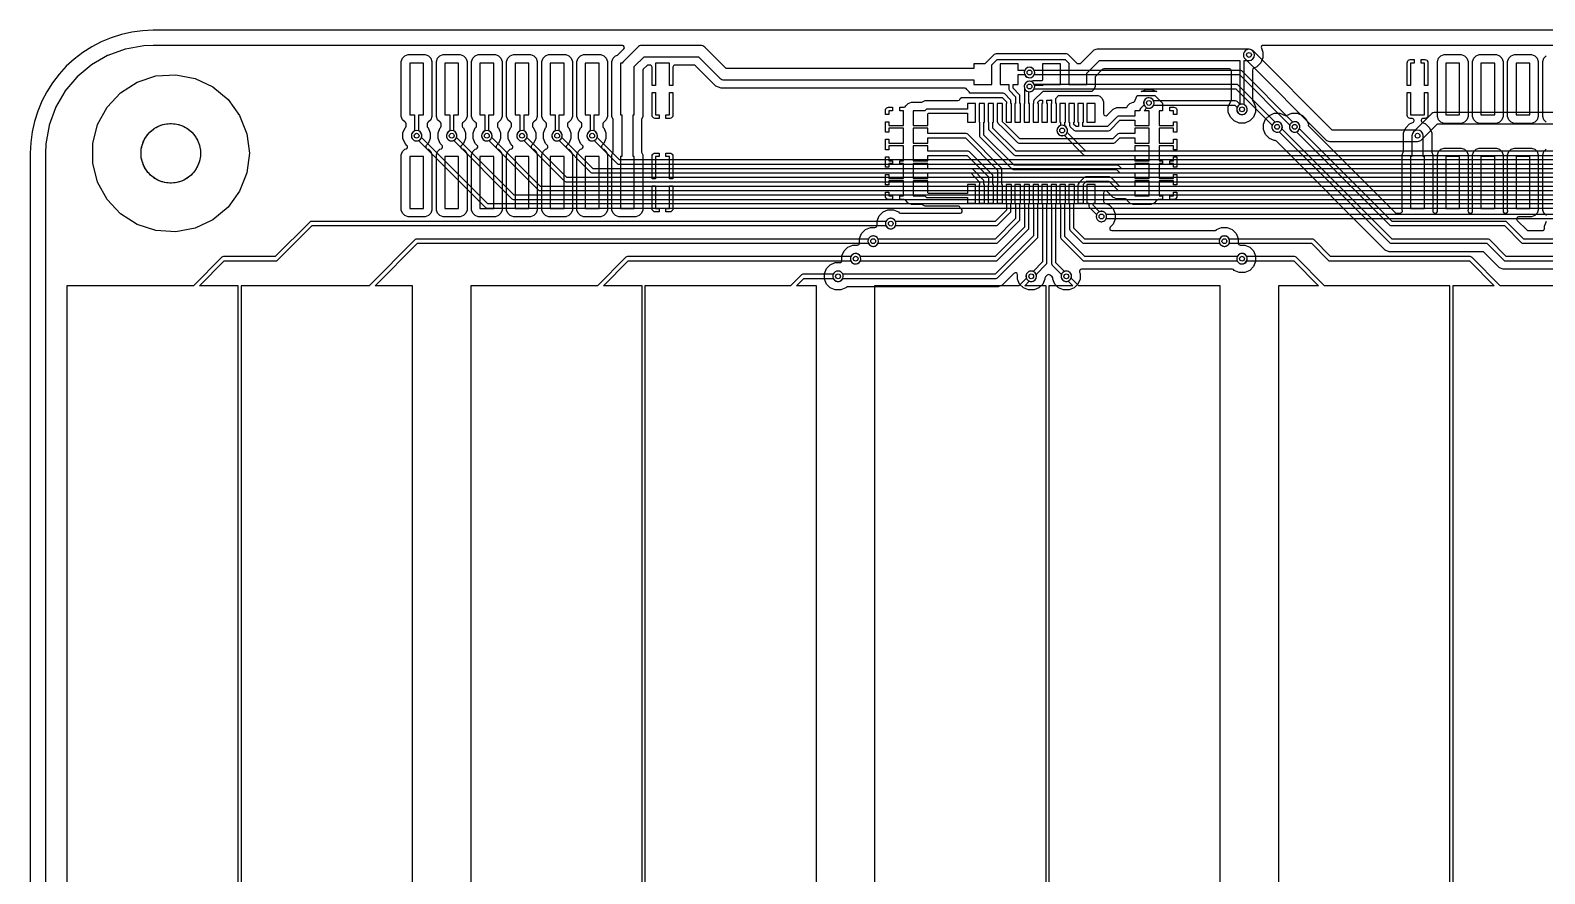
# Model space of a CAD drawing. Header units: millimetres. Extents: x -3 to 466, y -18 to 104.
# Drawn here: x -2.5 to 107, y 43.2 to 104.1 of the extents above; entities that cross this region are included whole.
import ezdxf

# ---------------------------------------------------------------- set-up
doc = ezdxf.new("R2010")
doc.units = ezdxf.units.MM

msp = doc.modelspace()

# ---------------------------------------------------------------- linework, layer by layer
at = {"layer": '16_copper'}
for points in [[(114.53, 103.05), (86.64, 103.05, 0.534512), (86.5, 102.84), (86.61, 102.56), (86.61, 102.16), (86.46, 101.79), (86.17, 101.5), (85.95, 101.41, 0.303346), (85.85, 101.27), (85.85, 99.12, 0.162713), (85.88, 99.03), (85.89, 99.03, 0.084383), (85.93, 98.98), (86.08, 98.62), (86.08, 98.23), (85.93, 97.87), (85.65, 97.59), (85.29, 97.44), (84.89, 97.44), (84.53, 97.59), (84.25, 97.87), (84.1, 98.23), (84.1, 98.62), (84.25, 98.98, 0.27235), (84.33, 99.12), (84.33, 101.19, 0.414214), (84.18, 101.35), (75.09, 101.35, 0.198912), (74.99, 101.3), (74.52, 100.83, 0.198912), (74.47, 100.72), (74.47, 100.09), (74.38, 99.87), (74.23, 99.72), (70.74, 99.72, 0.198912), (70.63, 99.68), (70.07, 99.11, 0.198912), (70.02, 99), (70.02, 98.85), (69.98, 98.85), (69.98, 97.5), (70.38, 97.5), (70.38, 98.85), (70.33, 98.85), (70.33, 98.94), (70.47, 99.09, 0.055444), (70.51, 99.09), (70.52, 99.09, 0.104091), (70.59, 99.1), (70.67, 99.1), (70.67, 98.85), (70.62, 98.85), (70.62, 97.5), (71.03, 97.5), (71.03, 98.85), (70.98, 98.85), (70.98, 99.1), (71.06, 99.1, 0.164529), (71.16, 99.09), (71.17, 99.09, 0.023551), (71.19, 99.09), (71.24, 99.1), (71.27, 99.1), (71.27, 99.1, 0.071935), (71.32, 99.11), (71.32, 98.85), (71.28, 98.85), (71.28, 97.5), (71.67, 97.5), (71.67, 98.85), (71.63, 98.85), (71.63, 99.22), (71.82, 99.42), (74.7, 99.42), (74.82, 99.37), (74.99, 99.2), (75.08, 98.97), (75.08, 98.12, 0.668179), (75.34, 98.01), (75.53, 98.2), (75.77, 98.44), (76.05, 98.55), (76.67, 98.55, 0.221748), (76.79, 98.61), (76.79, 98.62, 0.096991), (76.82, 98.68), (76.99, 98.85), (77.22, 98.94, 0.355025), (77.37, 99.08), (77.51, 99.42), (78.8, 99.42), (79.35, 98.87), (79.35, 98.74, 0.064903), (79.35, 98.7), (79.35, 98.33), (79.09, 98.33), (79.09, 97.25), (80.14, 97.25), (80.14, 97.53), (80.39, 97.53), (80.39, 97.22, 0.039249), (80.39, 97.19), (80.39, 97.19, 0.14864), (80.39, 97.09), (80.39, 96.78), (80.14, 96.78), (80.14, 97.06), (79.09, 97.06), (79.09, 95.98), (80.14, 95.98), (80.14, 96.26), (80.39, 96.26), (80.39, 95.95, 0.039249), (80.39, 95.92), (80.39, 95.92, 0.14864), (80.39, 95.82), (80.39, 95.51), (80.14, 95.51), (80.14, 95.79), (79.09, 95.79), (79.09, 94.71), (79.35, 94.71), (79.35, 94.52), (79.09, 94.52), (79.09, 93.44), (80.14, 93.44), (80.14, 93.72), (80.39, 93.72), (80.39, 93.41, 0.039249), (80.39, 93.38), (80.39, 93.38, 0.14864), (80.39, 93.28), (80.39, 92.97), (80.14, 92.97), (80.14, 93.25), (79.09, 93.25), (79.09, 92.17), (79.35, 92.17), (79.35, 91.92), (79.05, 91.92), (79.04, 91.92, 0.258293), (78.91, 91.83), (78.74, 91.65), (78.51, 91.56), (77.22, 91.56), (76.99, 91.65), (76.82, 91.82, 0.360173), (76.67, 91.95), (76.05, 91.95), (75.77, 92.06), (75.53, 92.3), (75.53, 92.3), (75.34, 92.49, 0.668179), (75.08, 92.38), (75.08, 91.78, 0.303346), (75.18, 91.64), (75.49, 91.52), (75.77, 91.24), (75.92, 90.87), (75.92, 90.48), (75.77, 90.12), (75.57, 89.92, 0.668179), (75.68, 89.66), (83.12, 89.66, 0.162713), (83.21, 89.69), (83.22, 89.7, 0.084383), (83.26, 89.74), (83.62, 89.89), (84.02, 89.89), (84.38, 89.74), (84.66, 89.46), (84.81, 89.1), (84.81, 88.77, 0.414214), (84.96, 88.62), (85.29, 88.62), (85.65, 88.47), (85.93, 88.19), (86.08, 87.83), (86.08, 87.43), (85.93, 87.07), (85.65, 86.79), (85.29, 86.64), (84.89, 86.64), (84.53, 86.79, 0.27235), (84.39, 86.87), (73.48, 86.87, 0.545334), (73.34, 86.66), (73.38, 86.56), (73.38, 86.16), (73.23, 85.8), (72.95, 85.52), (72.59, 85.37), (72.19, 85.37), (71.83, 85.52), (71.55, 85.8), (71.4, 86.16, 0.272351), (71.36, 86.31), (71.23, 86.44, 0.414218), (71.01, 86.44), (70.88, 86.31, 0.16274), (70.84, 86.23), (70.84, 86.22, 0.08439), (70.84, 86.16), (70.69, 85.8), (70.41, 85.52), (70.05, 85.37), (69.65, 85.37), (69.29, 85.52), (69.01, 85.8), (68.86, 86.16), (68.86, 86.47, 0.668179), (68.6, 86.57), (67.98, 85.95), (67.74, 85.71), (67.46, 85.6), (56.58, 85.6, 0.162713), (56.49, 85.57), (56.48, 85.56, 0.084383), (56.44, 85.52), (56.08, 85.37), (55.68, 85.37), (55.32, 85.52), (55.04, 85.8), (54.89, 86.16), (54.89, 86.56), (55.04, 86.92), (55.32, 87.2), (55.68, 87.35), (56.01, 87.35, 0.414214), (56.16, 87.5), (56.16, 87.83), (56.31, 88.19), (56.59, 88.47), (56.95, 88.62), (57.28, 88.62, 0.414214), (57.43, 88.77), (57.43, 89.1), (57.58, 89.46), (57.86, 89.74), (58.22, 89.89), (58.55, 89.89, 0.414214), (58.7, 90.04), (58.7, 90.37), (58.85, 90.73), (59.13, 91.01), (59.49, 91.16), (59.89, 91.16), (60.25, 91.01, 0.27235), (60.39, 90.93), (64.71, 90.93, 0.668184), (64.82, 91.19), (64.71, 91.3, 0.382971), (64.55, 91.44), (62.19, 91.44), (61.93, 91.55, 0.098492), (61.87, 91.56), (61.19, 91.56), (60.96, 91.65), (60.79, 91.83, 0.296251), (60.65, 91.92), (60.35, 91.92), (60.35, 92.17), (60.61, 92.17), (60.61, 93.25), (59.56, 93.25), (59.56, 92.97), (59.31, 92.97), (59.31, 93.28, 0.039275), (59.31, 93.31), (59.31, 93.31, 0.14864), (59.31, 93.41), (59.31, 93.72), (59.56, 93.72), (59.56, 93.44), (60.61, 93.44), (60.61, 94.52), (60.35, 94.52), (60.35, 94.71), (60.61, 94.71), (60.61, 95.79), (59.56, 95.79), (59.56, 95.51), (59.31, 95.51), (59.31, 95.82, 0.039275), (59.31, 95.85), (59.31, 95.85, 0.14864), (59.31, 95.95), (59.31, 96.26), (59.56, 96.26), (59.56, 95.98), (60.61, 95.98), (60.61, 97.06), (59.56, 97.06), (59.56, 96.78), (59.31, 96.78), (59.31, 97.09, 0.039249), (59.31, 97.12), (59.31, 97.12, 0.14864), (59.31, 97.22), (59.31, 97.53), (59.56, 97.53), (59.56, 97.25), (60.61, 97.25), (60.61, 98.33), (60.35, 98.33), (60.35, 98.58), (60.65, 98.58), (60.66, 98.58, 0.258293), (60.79, 98.67), (60.96, 98.85), (61.19, 98.94), (61.87, 98.94, 0.098492), (61.93, 98.95), (62.19, 99.06), (64.55, 99.06, 0.26716), (64.68, 99.14), (64.68, 99.14, 0.085734), (64.71, 99.2), (64.8, 99.29), (67.75, 99.29), (68.07, 98.97), (68.07, 98.85), (68.03, 98.85), (68.03, 97.5), (68.42, 97.5), (68.42, 98.85), (68.38, 98.85), (68.38, 99.03, 0.198912), (68.33, 99.14), (67.93, 99.55, 0.198912), (67.82, 99.59), (65.39, 99.59, 0.230927), (65.34, 99.72), (65.19, 99.87, 0.265505), (65.06, 99.95), (47.42, 99.95), (47.05, 100.1), (45.57, 101.58, 0.198912), (45.46, 101.63), (44.09, 101.63, 0.414214), (43.93, 101.47), (43.93, 100.15), (43.68, 100.15), (43.68, 101.77), (42.68, 101.77), (42.68, 100.15), (42.43, 100.15), (42.43, 101.47, 0.414214), (42.27, 101.63), (42.17, 101.63, 0.198912), (42.06, 101.58), (41.79, 101.32, 0.198912), (41.75, 101.21), (41.75, 97.9), (41.67, 97.7, 0.098492), (41.66, 97.64), (41.66, 95.4, 0.098492), (41.67, 95.34), (41.75, 95.14), (41.75, 91.15), (41.66, 90.92), (41.49, 90.75), (41.26, 90.66), (40.02, 90.66), (39.79, 90.75), (39.62, 90.92), (39.53, 91.15), (39.53, 95.14), (39.61, 95.34, 0.098492), (39.62, 95.4), (39.62, 97.64, 0.098492), (39.61, 97.7), (39.53, 97.9), (39.53, 101.89), (39.62, 102.12), (39.79, 102.29), (39.93, 102.34, 0.09849), (39.98, 102.38), (40.39, 102.79, 0.668179), (40.28, 103.05), (6.35, 103.05, 0.010907), (6.34, 103.05), (5.68, 103.02, 0.032736), (5.66, 103.02), (4.34, 102.78, 0.043665), (4.32, 102.78), (3.07, 102.32, 0.04366), (3.04, 102.31), (1.89, 101.64, 0.04366), (1.87, 101.63), (0.85, 100.77, 0.043662), (0.83, 100.75), (-0.03, 99.73, 0.04366), (-0.04, 99.71), (-0.71, 98.56, 0.04366), (-0.72, 98.53), (-1.18, 97.28, 0.043665), (-1.18, 97.26), (-1.42, 95.94, 0.032736), (-1.42, 95.92), (-1.45, 95.26, 0.010907), (-1.45, 95.25), (-1.45, -8.89, 0.010907)], [(110.64, 86.87), (103.99, 86.87), (103.71, 86.98), (103.47, 87.22), (103.47, 87.22), (102.6, 88.09, 0.198912), (102.49, 88.14), (95.73, 88.14), (95.45, 88.25), (87.58, 96.12, 0.162744), (87.5, 96.17), (87.49, 96.17, 0.08439), (87.43, 96.17), (87.07, 96.32), (86.79, 96.6), (86.64, 96.96), (86.64, 97.35), (86.79, 97.71), (87.07, 97.99), (87.43, 98.14), (87.83, 98.14), (88.21, 97.99, 0.198914), (88.32, 97.99), (88.7, 98.14), (89.1, 98.14), (89.46, 97.99), (89.74, 97.71), (89.89, 97.35, 0.272351), (89.93, 97.2), (96.16, 90.98, 0.198912), (96.26, 90.93), (96.54, 90.93, 0.323949), (96.69, 91.04), (96.69, 91.05, 0.151637), (96.68, 91.15), (96.68, 95.14), (96.76, 95.34, 0.098492), (96.77, 95.4), (96.77, 96.72), (96.93, 97.1), (97.21, 97.38), (97.44, 97.47, 0.820685), (97.38, 97.77), (97.26, 97.77), (97.19, 97.78), (97.13, 97.82), (97.09, 97.86), (97.05, 97.92), (97.04, 97.99), (97.04, 99.64), (97.29, 99.64), (97.29, 98.02), (98.29, 98.02), (98.29, 99.64), (98.54, 99.64), (98.54, 97.99), (98.53, 97.92), (98.49, 97.86), (98.45, 97.82), (98.39, 97.78), (98.32, 97.77), (98.2, 97.77, 0.820685), (98.14, 97.47), (98.37, 97.38), (98.65, 97.1), (98.81, 96.72), (98.81, 95.4, 0.098492), (98.82, 95.34), (98.9, 95.14), (98.9, 91.15, 0.034887), (98.89, 91.13), (98.89, 91.11, 0.323951), (98.96, 90.95), (98.98, 90.95, 0.51775), (99.23, 91.04), (99.23, 91.05, 0.151637), (99.22, 91.15), (99.22, 95.14), (99.31, 95.37), (99.48, 95.54), (99.71, 95.63), (100.95, 95.63), (101.18, 95.54), (101.35, 95.37), (101.44, 95.14), (101.44, 91.15, 0.034887), (101.43, 91.13), (101.43, 91.11, 0.323951), (101.5, 90.95), (101.52, 90.95, 0.51775), (101.77, 91.04), (101.77, 91.05, 0.151637), (101.76, 91.15), (101.76, 95.14), (101.85, 95.37), (102.02, 95.54), (102.25, 95.63), (103.49, 95.63), (103.72, 95.54), (103.89, 95.37), (103.98, 95.14), (103.98, 91.15, 0.034887), (103.97, 91.13), (103.97, 91.11, 0.323951), (104.04, 90.95), (104.06, 90.95, 0.51775), (104.31, 91.04), (104.31, 91.05, 0.151637), (104.3, 91.15), (104.3, 95.14), (104.39, 95.37), (104.56, 95.54), (104.79, 95.63), (106.03, 95.63), (106.26, 95.54), (106.43, 95.37), (106.52, 95.14), (106.52, 91.15), (106.43, 90.92), (106.26, 90.75), (106.03, 90.66), (105.1, 90.66, 0.668179), (104.99, 90.4), (105.68, 89.71, 0.198912), (105.79, 89.66), (106.81, 89.66, 0.414214), (106.96, 89.81), (106.96, 89.99), (107.11, 90.35, 0.27235)], [(110.43, 87.78), (104.2, 87.78), (102.98, 89.01, 0.198912), (102.87, 89.05), (95.95, 89.05), (87.98, 97.02, 0.957233), (87.29, 97.32), (87.27, 97.28, 0.637025), (87.77, 96.8), (95.78, 88.79, 0.198912), (95.89, 88.75), (102.81, 88.75), (104.03, 87.52, 0.198912), (104.14, 87.48), (110.49, 87.48, 0.198912)], [(108.87, 89.05), (105.47, 89.05), (104.25, 90.28, 0.198912), (104.14, 90.32), (95.95, 90.32), (89.25, 97.02, 0.957233), (88.56, 97.32), (88.54, 97.28, 0.637025), (89.04, 96.8), (95.78, 90.06, 0.198912), (95.89, 90.02), (104.08, 90.02), (105.3, 88.79, 0.198912), (105.41, 88.75), (108.87, 88.75)]]:
    msp.add_lwpolyline(points, format="xyb", dxfattribs=at)
for points in [[(74.61, 102.77, 0.19886), (74.32, 102.65), (73.39, 101.72), (73.2, 101.72), (72.53, 102.38, 0.198912), (72.39, 102.44), (67.31, 102.44, 0.198912), (67.17, 102.38), (66.5, 101.72), (65.71, 101.72), (65.71, 101.37), (47.79, 101.37), (46.24, 102.93, 0.198912), (45.95, 103.05), (41.68, 103.05, 0.198912), (41.39, 102.93), (40.35, 101.89, 0.088571), (40.27, 101.77), (40.14, 101.77), (40.14, 98.02), (40.23, 98.02), (40.23, 95.02), (40.14, 95.02), (40.14, 91.27), (41.14, 91.27), (41.14, 95.02), (41.05, 95.02), (41.05, 98.02), (41.14, 98.02), (41.14, 101.53), (41.85, 102.23), (45.78, 102.23), (47.34, 100.68, 0.198912), (47.62, 100.56), (65.71, 100.56), (65.71, 100.22), (67.01, 100.22), (67.01, 101.65), (67.39, 102.03), (72.31, 102.03), (72.62, 101.72), (72.56, 101.72), (72.56, 100.22), (73.86, 100.22), (73.86, 101.04), (74.78, 101.96), (84.94, 101.96), (84.94, 98.77, 0.957229), (85.21, 98.07), (85.26, 98.09, 0.637026), (85.24, 98.77), (85.24, 101.96), (85.6, 101.96, 1), (85.6, 102.77), (74.61, 102.77)], [(24.78, 90.66), (24.55, 90.75), (24.38, 90.92), (24.29, 91.15), (24.29, 95.14), (24.38, 95.37), (24.55, 95.54), (24.65, 95.58, 0.534515), (24.7, 95.82), (24.56, 95.96), (24.41, 96.32), (24.41, 96.72), (24.56, 97.08, 0.27235), (24.64, 97.22), (24.64, 97.37, 0.258677), (24.56, 97.5), (24.38, 97.67), (24.29, 97.9), (24.29, 101.89), (24.38, 102.12), (24.55, 102.29), (24.78, 102.38), (26.02, 102.38), (26.25, 102.29), (26.42, 102.12), (26.51, 101.89), (26.51, 97.9), (26.42, 97.67), (26.24, 97.5, 0.277873), (26.16, 97.37), (26.16, 97.22, 0.162713), (26.19, 97.13), (26.2, 97.12, 0.084383), (26.24, 97.08), (26.39, 96.72), (26.39, 96.32), (26.24, 95.96), (26.1, 95.82, 0.534515), (26.15, 95.58), (26.25, 95.54), (26.42, 95.37), (26.51, 95.14), (26.51, 91.15), (26.42, 90.92), (26.25, 90.75), (26.02, 90.66)], [(27.32, 90.66), (27.09, 90.75), (26.92, 90.92), (26.83, 91.15), (26.83, 95.14), (26.92, 95.37), (27.09, 95.54), (27.19, 95.58, 0.534515), (27.24, 95.82), (27.1, 95.96), (26.95, 96.32), (26.95, 96.72), (27.1, 97.08, 0.27235), (27.18, 97.22), (27.18, 97.37, 0.258677), (27.1, 97.5), (26.92, 97.67), (26.83, 97.9), (26.83, 101.89), (26.92, 102.12), (27.09, 102.29), (27.32, 102.38), (28.56, 102.38), (28.79, 102.29), (28.96, 102.12), (29.05, 101.89), (29.05, 97.9), (28.96, 97.67), (28.78, 97.5, 0.277873), (28.7, 97.37), (28.7, 97.22, 0.162713), (28.73, 97.13), (28.74, 97.12, 0.084383), (28.78, 97.08), (28.93, 96.72), (28.93, 96.32), (28.78, 95.96), (28.64, 95.82, 0.534515), (28.69, 95.58), (28.79, 95.54), (28.96, 95.37), (29.05, 95.14), (29.05, 91.15), (28.96, 90.92), (28.79, 90.75), (28.56, 90.66)], [(29.86, 90.66), (29.63, 90.75), (29.46, 90.92), (29.37, 91.15), (29.37, 95.14), (29.46, 95.37), (29.63, 95.54), (29.73, 95.58, 0.534515), (29.78, 95.82), (29.64, 95.96), (29.49, 96.32), (29.49, 96.72), (29.64, 97.08, 0.27235), (29.72, 97.22), (29.72, 97.37, 0.258677), (29.64, 97.5), (29.46, 97.67), (29.37, 97.9), (29.37, 101.89), (29.46, 102.12), (29.63, 102.29), (29.86, 102.38), (31.1, 102.38), (31.33, 102.29), (31.5, 102.12), (31.59, 101.89), (31.59, 97.9), (31.5, 97.67), (31.32, 97.5, 0.277873), (31.24, 97.37), (31.24, 97.22, 0.162713), (31.27, 97.13), (31.28, 97.12, 0.084383), (31.32, 97.08), (31.47, 96.72), (31.47, 96.32), (31.32, 95.96), (31.18, 95.82, 0.534515), (31.23, 95.58), (31.33, 95.54), (31.5, 95.37), (31.59, 95.14), (31.59, 91.15), (31.5, 90.92), (31.33, 90.75), (31.1, 90.66)], [(32.4, 90.66), (32.17, 90.75), (32, 90.92), (31.91, 91.15), (31.91, 95.14), (32, 95.37), (32.17, 95.54), (32.27, 95.58, 0.534515), (32.32, 95.82), (32.18, 95.96), (32.03, 96.32), (32.03, 96.72), (32.18, 97.08, 0.27235), (32.26, 97.22), (32.26, 97.37, 0.258677), (32.18, 97.5), (32, 97.67), (31.91, 97.9), (31.91, 101.89), (32, 102.12), (32.17, 102.29), (32.4, 102.38), (33.64, 102.38), (33.87, 102.29), (34.04, 102.12), (34.13, 101.89), (34.13, 97.9), (34.04, 97.67), (33.86, 97.5, 0.277873), (33.78, 97.37), (33.78, 97.22, 0.162713), (33.81, 97.13), (33.82, 97.12, 0.084383), (33.86, 97.08), (34.01, 96.72), (34.01, 96.32), (33.86, 95.96), (33.72, 95.82, 0.534515), (33.77, 95.58), (33.87, 95.54), (34.04, 95.37), (34.13, 95.14), (34.13, 91.15), (34.04, 90.92), (33.87, 90.75), (33.64, 90.66)], [(34.94, 90.66), (34.71, 90.75), (34.54, 90.92), (34.45, 91.15), (34.45, 95.14), (34.54, 95.37), (34.71, 95.54), (34.81, 95.58, 0.534515), (34.86, 95.82), (34.72, 95.96), (34.57, 96.32), (34.57, 96.72), (34.72, 97.08, 0.27235), (34.8, 97.22), (34.8, 97.37, 0.258677), (34.72, 97.5), (34.54, 97.67), (34.45, 97.9), (34.45, 101.89), (34.54, 102.12), (34.71, 102.29), (34.94, 102.38), (36.18, 102.38), (36.41, 102.29), (36.58, 102.12), (36.67, 101.89), (36.67, 97.9), (36.58, 97.67), (36.4, 97.5, 0.277873), (36.32, 97.37), (36.32, 97.22, 0.162713), (36.35, 97.13), (36.36, 97.12, 0.084383), (36.4, 97.08), (36.55, 96.72), (36.55, 96.32), (36.4, 95.96), (36.26, 95.82, 0.534515), (36.31, 95.58), (36.41, 95.54), (36.58, 95.37), (36.67, 95.14), (36.67, 91.15), (36.58, 90.92), (36.41, 90.75), (36.18, 90.66)], [(37.48, 90.66), (37.25, 90.75), (37.08, 90.92), (36.99, 91.15), (36.99, 95.14), (37.08, 95.37), (37.25, 95.54), (37.35, 95.58, 0.534515), (37.4, 95.82), (37.26, 95.96), (37.11, 96.32), (37.11, 96.72), (37.26, 97.08, 0.27235), (37.34, 97.22), (37.34, 97.37, 0.258677), (37.26, 97.5), (37.08, 97.67), (36.99, 97.9), (36.99, 101.89), (37.08, 102.12), (37.25, 102.29), (37.48, 102.38), (38.72, 102.38), (38.95, 102.29), (39.12, 102.12), (39.21, 101.89), (39.21, 97.9), (39.12, 97.67), (38.94, 97.5, 0.277873), (38.86, 97.37), (38.86, 97.22, 0.162713), (38.89, 97.13), (38.9, 97.12, 0.084383), (38.94, 97.08), (39.09, 96.72), (39.09, 96.32), (38.94, 95.96), (38.8, 95.82, 0.534515), (38.85, 95.58), (38.95, 95.54), (39.12, 95.37), (39.21, 95.14), (39.21, 91.15), (39.12, 90.92), (38.95, 90.75), (38.72, 90.66)], [(25.47, 96.15, 0.733182), (25.55, 96.87), (25.55, 98.02), (25.9, 98.02), (25.9, 101.77), (24.9, 101.77), (24.9, 98.02), (25.25, 98.02), (25.25, 96.87), (25.23, 96.86), (25.19, 96.84), (25.15, 96.8), (25.12, 96.77), (25.08, 96.73), (25.06, 96.69), (25.04, 96.64), (25.03, 96.59), (25.02, 96.54), (25.02, 96.5), (25.03, 96.45), (25.04, 96.4), (25.06, 96.35), (25.08, 96.31), (25.12, 96.27), (25.15, 96.24), (25.19, 96.2), (25.23, 96.18), (25.28, 96.16), (25.33, 96.15), (25.38, 96.14), (25.42, 96.14)], [(28.01, 96.15, 0.733182), (28.09, 96.87), (28.09, 98.02), (28.44, 98.02), (28.44, 101.77), (27.44, 101.77), (27.44, 98.02), (27.79, 98.02), (27.79, 96.87), (27.77, 96.86), (27.73, 96.84), (27.69, 96.8), (27.66, 96.77), (27.62, 96.73), (27.6, 96.69), (27.58, 96.64), (27.57, 96.59), (27.56, 96.54), (27.56, 96.5), (27.57, 96.45), (27.58, 96.4), (27.6, 96.35), (27.62, 96.31), (27.66, 96.27), (27.69, 96.24), (27.73, 96.2), (27.77, 96.18), (27.82, 96.16), (27.87, 96.15), (27.92, 96.14), (27.96, 96.14)], [(30.55, 96.15, 0.733182), (30.63, 96.87), (30.63, 98.02), (30.98, 98.02), (30.98, 101.77), (29.98, 101.77), (29.98, 98.02), (30.33, 98.02), (30.33, 96.87), (30.31, 96.86), (30.27, 96.84), (30.23, 96.8), (30.2, 96.77), (30.16, 96.73), (30.14, 96.69), (30.12, 96.64), (30.11, 96.59), (30.1, 96.54), (30.1, 96.5), (30.11, 96.45), (30.12, 96.4), (30.14, 96.35), (30.16, 96.31), (30.2, 96.27), (30.23, 96.24), (30.27, 96.2), (30.31, 96.18), (30.36, 96.16), (30.41, 96.15), (30.46, 96.14), (30.5, 96.14)], [(33.09, 96.15, 0.733182), (33.17, 96.87), (33.17, 98.02), (33.52, 98.02), (33.52, 101.77), (32.52, 101.77), (32.52, 98.02), (32.87, 98.02), (32.87, 96.87), (32.85, 96.86), (32.81, 96.84), (32.77, 96.8), (32.74, 96.77), (32.7, 96.73), (32.68, 96.69), (32.66, 96.64), (32.65, 96.59), (32.64, 96.54), (32.64, 96.5), (32.65, 96.45), (32.66, 96.4), (32.68, 96.35), (32.7, 96.31), (32.74, 96.27), (32.77, 96.24), (32.81, 96.2), (32.85, 96.18), (32.9, 96.16), (32.95, 96.15), (33, 96.14), (33.04, 96.14)], [(35.63, 96.15, 0.733182), (35.71, 96.87), (35.71, 98.02), (36.06, 98.02), (36.06, 101.77), (35.06, 101.77), (35.06, 98.02), (35.41, 98.02), (35.41, 96.87), (35.39, 96.86), (35.35, 96.84), (35.31, 96.8), (35.28, 96.77), (35.24, 96.73), (35.22, 96.69), (35.2, 96.64), (35.19, 96.59), (35.18, 96.54), (35.18, 96.5), (35.19, 96.45), (35.2, 96.4), (35.22, 96.35), (35.24, 96.31), (35.28, 96.27), (35.31, 96.24), (35.35, 96.2), (35.39, 96.18), (35.44, 96.16), (35.49, 96.15), (35.54, 96.14), (35.58, 96.14)], [(38.17, 96.15, 0.733182), (38.25, 96.87), (38.25, 98.02), (38.6, 98.02), (38.6, 101.77), (37.6, 101.77), (37.6, 98.02), (37.95, 98.02), (37.95, 96.87), (37.93, 96.86), (37.89, 96.84), (37.85, 96.8), (37.82, 96.77), (37.78, 96.73), (37.76, 96.69), (37.74, 96.64), (37.73, 96.59), (37.72, 96.54), (37.72, 96.5), (37.73, 96.45), (37.74, 96.4), (37.76, 96.35), (37.78, 96.31), (37.82, 96.27), (37.85, 96.24), (37.89, 96.2), (37.93, 96.18), (37.98, 96.16), (38.03, 96.15), (38.08, 96.14), (38.12, 96.14)], [(69.08, 98.85), (69.03, 98.85), (69.03, 99.4, 0.198912), (68.98, 99.51), (68.54, 99.95), (68.54, 100.22), (68.91, 100.22), (68.91, 100.94), (69.38, 100.94, 0.957229), (70.08, 101.21), (70.06, 101.26, 0.637026), (69.38, 101.24), (68.91, 101.24), (68.91, 101.72), (67.61, 101.72), (67.61, 100.22), (68.23, 100.22), (68.23, 99.89, 0.198912), (68.28, 99.78), (68.72, 99.34), (68.72, 98.85), (68.67, 98.85), (68.67, 97.5), (69.08, 97.5)], [(69.7, 99.7, 0.516871), (70.09, 100.18), (70.68, 100.18, 0.180542), (70.78, 100.22), (71.96, 100.22), (71.96, 101.72), (70.66, 101.72), (70.66, 100.53), (70.61, 100.48), (69.98, 100.48, 0.228861), (69.84, 100.43), (69.8, 100.45, 0.577349), (69.36, 99.95), (69.38, 99.92, 0.068447), (69.37, 99.88), (69.37, 98.85), (69.33, 98.85), (69.33, 97.5), (69.73, 97.5), (69.73, 98.85), (69.68, 98.85), (69.68, 99.7)], [(78.93, 99.71, 0.111418), (78.87, 99.72), (77.8, 99.72), (77.8, 99.72), (78.16, 99.87), (78.56, 99.87), (78.92, 99.72), (78.94, 99.7)], [(62.36, 98.1), (62.41, 98.15), (65.23, 98.15), (65.23, 97.5), (65.83, 97.5), (65.83, 98.85), (65.23, 98.85), (65.23, 98.45), (62.34, 98.45, 0.198912), (62.24, 98.41), (62.16, 98.33), (61.31, 98.33), (61.31, 97.25), (62.36, 97.25)], [(78.39, 94.52), (77.34, 94.52), (77.34, 94.13), (76.4, 94.13), (76.19, 94.34, 0.198912), (76.09, 94.39), (68.61, 94.39), (66.43, 96.57), (66.43, 97.5), (66.48, 97.5), (66.48, 98.85), (66.08, 98.85), (66.08, 97.5), (66.12, 97.5), (66.12, 96.5, 0.198912), (66.17, 96.4), (68.44, 94.13, 0.198912), (68.54, 94.08), (76.02, 94.08), (76.23, 93.87, 0.198912), (76.34, 93.83), (77.34, 93.83), (77.34, 93.44), (78.39, 93.44)], [(78.39, 95.79), (77.34, 95.79), (77.34, 95.4), (68.75, 95.4), (67.08, 97.07), (67.08, 97.5), (67.12, 97.5), (67.12, 98.85), (66.73, 98.85), (66.73, 97.5), (66.77, 97.5), (66.77, 97.01, 0.198912), (66.82, 96.9), (68.58, 95.14, 0.198912), (68.69, 95.1), (77.34, 95.1), (77.34, 94.71), (78.39, 94.71)], [(78.39, 97.06), (77.34, 97.06), (77.34, 96.67), (76.2, 96.67, 0.198912), (76.09, 96.63), (75.76, 96.29), (69.02, 96.29), (68.01, 97.3, 0.055618), (67.99, 97.32), (67.78, 97.53), (67.78, 98.85), (67.38, 98.85), (67.38, 97.5), (67.42, 97.5, 0.166578), (67.47, 97.41), (67.79, 97.09, 0.057063), (67.82, 97.07), (68.85, 96.03, 0.198912), (68.96, 95.99), (75.82, 95.99, 0.198912), (75.93, 96.03), (76.26, 96.37), (77.34, 96.37), (77.34, 95.98), (78.39, 95.98)], [(72.17, 96.53, 0.696297), (72.28, 97.23), (72.28, 97.5), (72.33, 97.5), (72.33, 98.85), (71.92, 98.85), (71.92, 97.5), (71.97, 97.5), (71.97, 97.26), (71.97, 97.26), (71.92, 97.24), (71.88, 97.22), (71.84, 97.19), (71.81, 97.15), (71.78, 97.11), (71.75, 97.07), (71.73, 97.02), (71.72, 96.97), (71.71, 96.93), (71.71, 96.88), (71.72, 96.83), (71.73, 96.78), (71.75, 96.73), (71.78, 96.69), (71.81, 96.65), (71.84, 96.62), (71.88, 96.59), (71.92, 96.56), (71.97, 96.54), (72.02, 96.53), (72.07, 96.52), (72.12, 96.52)], [(75.44, 96.88, 0.189183), (75.55, 96.92), (76.26, 97.64), (77.34, 97.64), (77.34, 97.25), (78.39, 97.25), (78.39, 98.33), (78.02, 98.33), (78.22, 98.53, 0.957233), (78.53, 99.22), (78.48, 99.24, 0.637025), (78.01, 98.75), (77.76, 98.5, 0.300083), (77.71, 98.33), (77.34, 98.33), (77.34, 97.94), (76.2, 97.94, 0.198912), (76.09, 97.9), (75.37, 97.18), (73.58, 97.18), (73.58, 97.5), (73.62, 97.5), (73.62, 98.85), (73.23, 98.85), (73.23, 97.5), (73.27, 97.5), (73.27, 97.18), (73.09, 97.18), (72.93, 97.34), (72.93, 97.5), (72.98, 97.5), (72.98, 98.85), (72.58, 98.85), (72.58, 97.5), (72.62, 97.5), (72.62, 97.28, 0.198912), (72.67, 97.17), (72.92, 96.92, 0.198912), (73.03, 96.88), (75.44, 96.88)], [(67.78, 93), (67.73, 93), (67.73, 94.1, 0.198912), (67.68, 94.2), (65.26, 96.63, 0.198912), (65.15, 96.67), (62.36, 96.67), (62.36, 97.06), (61.31, 97.06), (61.31, 95.98), (62.36, 95.98), (62.36, 96.37), (65.09, 96.37), (67.42, 94.03), (67.42, 93), (67.38, 93), (67.38, 91.65), (67.78, 91.65)], [(98.29, 95.02), (98.2, 95.02), (98.2, 96.52, 1), (97.38, 96.52), (97.38, 95.02), (97.29, 95.02), (97.29, 91.27), (98.29, 91.27)], [(67.12, 93), (67.08, 93), (67.08, 93.6, 0.198912), (67.03, 93.71), (65.39, 95.36, 0.198912), (65.28, 95.4), (62.36, 95.4), (62.36, 95.79), (61.31, 95.79), (61.31, 94.71), (62.36, 94.71), (62.36, 95.1), (65.21, 95.1), (66.77, 93.54), (66.77, 93), (66.73, 93), (66.73, 91.65), (67.12, 91.65)], [(59.31, 94.24), (59.31, 94.55, 0.039275), (59.31, 94.58), (59.31, 94.58, 0.14864), (59.31, 94.68), (59.31, 94.99), (59.56, 94.99), (59.56, 94.71), (59.82, 94.71), (59.82, 94.52), (59.56, 94.52), (59.56, 94.24)], [(66.48, 93), (66.43, 93), (66.43, 93.24, 0.198912), (66.38, 93.34), (65.64, 94.09, 0.198912), (65.53, 94.13), (62.36, 94.13), (62.36, 94.52), (61.31, 94.52), (61.31, 93.44), (62.36, 93.44), (62.36, 93.83), (65.47, 93.83), (66.12, 93.17), (66.12, 93), (66.08, 93), (66.08, 91.65), (66.48, 91.65)], [(80.14, 94.24), (80.14, 94.52), (79.88, 94.52), (79.88, 94.71), (80.14, 94.71), (80.14, 94.99), (80.39, 94.99), (80.39, 94.68, 0.039249), (80.39, 94.65), (80.39, 94.65, 0.14864), (80.39, 94.55), (80.39, 94.24)], [(65.83, 93), (65.23, 93), (65.23, 92.35), (62.41, 92.35), (62.36, 92.4), (62.36, 93.25), (61.31, 93.25), (61.31, 92.17), (62.16, 92.17), (62.24, 92.09, 0.198912), (62.34, 92.05), (65.23, 92.05), (65.23, 91.65), (65.83, 91.65)], [(73.62, 93), (73.61, 93), (73.85, 93.24), (75.45, 93.24), (76.09, 92.6, 0.198912), (76.2, 92.56), (77.34, 92.56), (77.34, 92.17), (78.39, 92.17), (78.39, 93.25), (77.34, 93.25), (77.34, 92.86), (76.26, 92.86), (75.62, 93.5, 0.198912), (75.51, 93.55), (73.79, 93.55, 0.198912), (73.68, 93.5), (73.32, 93.14, 0.256314), (73.27, 93), (73.23, 93), (73.23, 91.65), (73.62, 91.65)], [(55.95, 85.99, 0.244665), (56.23, 86.21), (67.31, 86.21, 0.198912), (67.42, 86.25), (70.28, 89.12, 0.198912), (70.33, 89.23), (70.33, 91.65), (70.38, 91.65), (70.38, 93), (69.98, 93), (69.98, 91.65), (70.02, 91.65), (70.02, 89.29), (67.25, 86.51), (56.23, 86.51), (56.22, 86.53), (56.2, 86.57), (56.16, 86.61), (56.13, 86.64), (56.09, 86.68), (56.05, 86.7), (56, 86.72), (55.95, 86.73), (55.9, 86.74), (55.86, 86.74), (55.81, 86.73), (55.76, 86.72), (55.71, 86.7), (55.67, 86.68), (55.63, 86.64), (55.6, 86.61), (55.56, 86.57), (55.54, 86.53), (55.52, 86.48), (55.51, 86.43), (55.5, 86.38), (55.5, 86.34), (55.51, 86.29), (55.52, 86.24), (55.54, 86.19), (55.56, 86.15), (55.6, 86.11), (55.63, 86.08), (55.67, 86.04), (55.71, 86.02), (55.76, 86), (55.81, 85.99), (55.86, 85.98), (55.9, 85.98)], [(57.22, 87.26, 0.244665), (57.5, 87.48), (67.31, 87.48, 0.198912), (67.42, 87.52), (69.63, 89.74, 0.198912), (69.68, 89.84), (69.68, 91.65), (69.73, 91.65), (69.73, 93), (69.33, 93), (69.33, 91.65), (69.37, 91.65), (69.37, 89.91), (67.25, 87.78), (57.5, 87.78), (57.49, 87.8), (57.47, 87.84), (57.43, 87.88), (57.4, 87.91), (57.36, 87.95), (57.32, 87.97), (57.27, 87.99), (57.22, 88), (57.17, 88.01), (57.13, 88.01), (57.08, 88), (57.03, 87.99), (56.98, 87.97), (56.94, 87.95), (56.9, 87.91), (56.87, 87.88), (56.83, 87.84), (56.81, 87.8), (56.79, 87.75), (56.78, 87.7), (56.77, 87.65), (56.77, 87.61), (56.78, 87.56), (56.79, 87.51), (56.81, 87.46), (56.83, 87.42), (56.87, 87.38), (56.9, 87.35), (56.94, 87.31), (56.98, 87.29), (57.03, 87.27), (57.08, 87.26), (57.13, 87.25), (57.17, 87.25)], [(58.49, 88.53, 0.244665), (58.77, 88.75), (67.31, 88.75, 0.198912), (67.42, 88.79), (68.98, 90.36, 0.198912), (69.03, 90.47), (69.03, 91.65), (69.08, 91.65), (69.08, 93), (68.67, 93), (68.67, 91.65), (68.72, 91.65), (68.72, 90.53), (67.25, 89.05), (58.77, 89.05), (58.76, 89.07), (58.74, 89.11), (58.7, 89.15), (58.67, 89.18), (58.63, 89.22), (58.59, 89.24), (58.54, 89.26), (58.49, 89.27), (58.44, 89.28), (58.4, 89.28), (58.35, 89.27), (58.3, 89.26), (58.25, 89.24), (58.21, 89.22), (58.17, 89.18), (58.14, 89.15), (58.1, 89.11), (58.08, 89.07), (58.06, 89.02), (58.05, 88.97), (58.04, 88.92), (58.04, 88.88), (58.05, 88.83), (58.06, 88.78), (58.08, 88.73), (58.1, 88.69), (58.14, 88.65), (58.17, 88.62), (58.21, 88.58), (58.25, 88.56), (58.3, 88.54), (58.35, 88.53), (58.4, 88.52), (58.44, 88.52)], [(59.76, 89.8, 0.244665), (60.04, 90.02), (67.31, 90.02, 0.198912), (67.42, 90.06), (68.33, 90.98, 0.198912), (68.38, 91.09), (68.38, 91.65), (68.42, 91.65), (68.42, 93), (68.03, 93), (68.03, 91.65), (68.07, 91.65), (68.07, 91.15), (67.25, 90.32), (60.04, 90.32), (60.03, 90.34), (60.01, 90.38), (59.97, 90.42), (59.94, 90.45), (59.9, 90.49), (59.86, 90.51), (59.81, 90.53), (59.76, 90.54), (59.71, 90.55), (59.67, 90.55), (59.62, 90.54), (59.57, 90.53), (59.52, 90.51), (59.48, 90.49), (59.44, 90.45), (59.41, 90.42), (59.37, 90.38), (59.35, 90.34), (59.33, 90.29), (59.32, 90.24), (59.31, 90.19), (59.31, 90.15), (59.32, 90.1), (59.33, 90.05), (59.35, 90), (59.37, 89.96), (59.41, 89.92), (59.44, 89.89), (59.48, 89.85), (59.52, 89.83), (59.57, 89.81), (59.62, 89.8), (59.67, 89.79), (59.71, 89.79)], [(69.92, 85.99, 0.46627), (70.2, 86.5), (70.93, 87.23, 0.198912), (70.98, 87.34), (70.98, 91.65), (71.03, 91.65), (71.03, 93), (70.62, 93), (70.62, 91.65), (70.67, 91.65), (70.67, 87.4), (69.99, 86.71), (69.97, 86.72), (69.92, 86.73), (69.87, 86.74), (69.83, 86.74), (69.78, 86.73), (69.73, 86.72), (69.68, 86.7), (69.64, 86.68), (69.6, 86.64), (69.57, 86.61), (69.53, 86.57), (69.51, 86.53), (69.49, 86.48), (69.48, 86.43), (69.47, 86.38), (69.47, 86.34), (69.48, 86.29), (69.49, 86.24), (69.51, 86.19), (69.53, 86.15), (69.57, 86.11), (69.6, 86.08), (69.64, 86.04), (69.68, 86.02), (69.73, 86), (69.78, 85.99), (69.83, 85.98), (69.87, 85.98)], [(72.46, 85.99, 1), (72.32, 86.73), (72.27, 86.72), (72.25, 86.71), (71.63, 87.34), (71.63, 91.65), (71.67, 91.65), (71.67, 93), (71.28, 93), (71.28, 91.65), (71.32, 91.65), (71.32, 87.28, 0.198912), (71.37, 87.17), (72.04, 86.5), (72.03, 86.48), (72.02, 86.43), (72.01, 86.38), (72.01, 86.34), (72.02, 86.29), (72.03, 86.24), (72.05, 86.19), (72.07, 86.15), (72.11, 86.11), (72.14, 86.08), (72.18, 86.04), (72.22, 86.02), (72.27, 86), (72.32, 85.99), (72.37, 85.98), (72.41, 85.98)], [(85.16, 87.26, 1), (85.02, 88), (84.97, 87.99, 0.210244), (84.74, 87.78), (73.72, 87.78), (72.28, 89.23), (72.28, 91.65), (72.33, 91.65), (72.33, 93), (71.92, 93), (71.92, 91.65), (71.97, 91.65), (71.97, 89.17, 0.198912), (72.02, 89.06), (73.55, 87.52, 0.198912), (73.66, 87.48), (84.74, 87.48), (84.75, 87.46), (84.77, 87.42), (84.81, 87.38), (84.84, 87.35), (84.88, 87.31), (84.92, 87.29), (84.97, 87.27), (85.02, 87.26), (85.07, 87.25), (85.11, 87.25)], [(83.89, 88.53, 1), (83.75, 89.27), (83.7, 89.26, 0.210244), (83.47, 89.05), (73.72, 89.05), (72.93, 89.85), (72.93, 91.65), (72.98, 91.65), (72.98, 93), (72.58, 93), (72.58, 91.65), (72.62, 91.65), (72.62, 89.79, 0.198912), (72.67, 89.68), (73.55, 88.79, 0.198912), (73.66, 88.75), (83.47, 88.75), (83.48, 88.73), (83.5, 88.69), (83.54, 88.65), (83.57, 88.62), (83.61, 88.58), (83.65, 88.56), (83.7, 88.54), (83.75, 88.53), (83.8, 88.52), (83.84, 88.52)], [(75, 90.31, 1), (74.86, 91.05), (74.81, 91.04), (74.79, 91.03), (74.33, 91.5), (74.33, 91.65), (74.48, 91.65), (74.48, 93), (73.88, 93), (73.88, 91.65), (74.02, 91.65), (74.02, 91.43, 0.198912), (74.07, 91.33), (74.58, 90.82), (74.57, 90.8), (74.56, 90.75), (74.55, 90.7), (74.55, 90.65), (74.56, 90.6), (74.57, 90.56), (74.59, 90.51), (74.61, 90.47), (74.65, 90.43), (74.68, 90.39), (74.72, 90.36), (74.76, 90.34), (74.81, 90.32), (74.86, 90.31), (74.91, 90.3), (74.95, 90.3)]]:
    msp.add_lwpolyline(points, format="xyb", close=True, dxfattribs=at)
for points in [[(97.04, 100.15), (97.04, 101.8), (97.05, 101.87), (97.09, 101.93), (97.13, 101.97), (97.19, 102.01), (97.26, 102.02), (97.54, 102.02), (97.54, 101.77), (97.29, 101.77), (97.29, 100.15)], [(98.29, 100.15), (98.29, 101.77), (98.04, 101.77), (98.04, 102.02), (98.32, 102.02), (98.39, 102.01), (98.45, 101.97), (98.49, 101.93), (98.53, 101.87), (98.54, 101.8), (98.54, 100.15)], [(99.71, 97.41), (99.48, 97.5), (99.31, 97.67), (99.22, 97.9), (99.22, 101.89), (99.31, 102.12), (99.48, 102.29), (99.71, 102.38), (100.95, 102.38), (101.18, 102.29), (101.35, 102.12), (101.44, 101.89), (101.44, 97.9), (101.35, 97.67), (101.18, 97.5), (100.95, 97.41)], [(102.25, 97.41), (102.02, 97.5), (101.85, 97.67), (101.76, 97.9), (101.76, 101.89), (101.85, 102.12), (102.02, 102.29), (102.25, 102.38), (103.49, 102.38), (103.72, 102.29), (103.89, 102.12), (103.98, 101.89), (103.98, 97.9), (103.89, 97.67), (103.72, 97.5), (103.49, 97.41)], [(104.79, 97.41), (104.56, 97.5), (104.39, 97.67), (104.3, 97.9), (104.3, 101.89), (104.39, 102.12), (104.56, 102.29), (104.79, 102.38), (106.03, 102.38), (106.26, 102.29), (106.43, 102.12), (106.52, 101.89), (106.52, 97.9), (106.43, 97.67), (106.26, 97.5), (106.03, 97.41)], [(6.55, 89.66), (5.2, 90.1), (3.99, 90.87), (3.02, 91.91), (2.33, 93.16), (1.98, 94.54), (1.98, 95.96), (2.33, 97.34), (3.02, 98.59), (3.99, 99.63), (5.2, 100.4), (6.55, 100.84), (7.98, 100.93), (9.38, 100.66), (10.67, 100.05), (11.77, 99.14), (12.6, 97.99), (13.13, 96.66), (13.31, 95.25), (13.13, 93.84), (12.6, 92.51), (11.77, 91.36), (10.67, 90.45), (9.38, 89.84), (7.98, 89.57)], [(100.83, 101.77), (99.83, 101.77), (99.83, 98.02), (100.83, 98.02)], [(103.37, 101.77), (102.37, 101.77), (102.37, 98.02), (103.37, 98.02)], [(105.91, 101.77), (104.91, 101.77), (104.91, 98.02), (105.91, 98.02)], [(42.65, 97.77), (42.58, 97.78), (42.52, 97.82), (42.48, 97.86), (42.44, 97.92), (42.43, 97.99), (42.43, 99.64), (42.68, 99.64), (42.68, 98.02), (42.93, 98.02), (42.93, 97.77)], [(43.43, 97.77), (43.43, 98.02), (43.68, 98.02), (43.68, 99.64), (43.93, 99.64), (43.93, 97.99), (43.92, 97.92), (43.88, 97.86), (43.84, 97.82), (43.78, 97.78), (43.71, 97.77)], [(59.31, 98.05), (59.31, 98.36), (59.32, 98.43), (59.36, 98.49), (59.4, 98.53), (59.46, 98.57), (59.53, 98.58), (59.82, 98.58), (59.82, 98.33), (59.56, 98.33), (59.56, 98.05)], [(74.48, 98.85), (73.88, 98.85), (73.88, 97.5), (74.48, 97.5)], [(80.14, 98.05), (80.14, 98.33), (79.88, 98.33), (79.88, 98.58), (80.17, 98.58), (80.24, 98.57), (80.3, 98.53), (80.34, 98.49), (80.38, 98.43), (80.39, 98.36), (80.39, 98.05)], [(25.9, 95.02), (24.9, 95.02), (24.9, 91.27), (25.9, 91.27)], [(28.44, 95.02), (27.44, 95.02), (27.44, 91.27), (28.44, 91.27)], [(30.98, 95.02), (29.98, 95.02), (29.98, 91.27), (30.98, 91.27)], [(33.52, 95.02), (32.52, 95.02), (32.52, 91.27), (33.52, 91.27)], [(36.06, 95.02), (35.06, 95.02), (35.06, 91.27), (36.06, 91.27)], [(38.6, 95.02), (37.6, 95.02), (37.6, 91.27), (38.6, 91.27)], [(42.43, 93.4), (42.43, 95.05), (42.44, 95.12), (42.48, 95.18), (42.52, 95.22), (42.58, 95.26), (42.65, 95.27), (42.93, 95.27), (42.93, 95.02), (42.68, 95.02), (42.68, 93.4)], [(43.68, 93.4), (43.68, 95.02), (43.43, 95.02), (43.43, 95.27), (43.71, 95.27), (43.78, 95.26), (43.84, 95.22), (43.88, 95.18), (43.92, 95.12), (43.93, 95.05), (43.93, 93.4)], [(100.83, 95.02), (99.83, 95.02), (99.83, 91.27), (100.83, 91.27)], [(103.37, 95.02), (102.37, 95.02), (102.37, 91.27), (103.37, 91.27)], [(105.91, 95.02), (104.91, 95.02), (104.91, 91.27), (105.91, 91.27)], [(42.65, 91.02), (42.58, 91.03), (42.52, 91.07), (42.48, 91.11), (42.44, 91.17), (42.43, 91.24), (42.43, 92.89), (42.68, 92.89), (42.68, 91.27), (42.93, 91.27), (42.93, 91.02)], [(43.43, 91.02), (43.43, 91.27), (43.68, 91.27), (43.68, 92.89), (43.93, 92.89), (43.93, 91.24), (43.92, 91.17), (43.88, 91.11), (43.84, 91.07), (43.78, 91.03), (43.71, 91.02)], [(59.53, 91.92), (59.46, 91.93), (59.4, 91.97), (59.36, 92.01), (59.32, 92.07), (59.31, 92.14), (59.31, 92.45), (59.56, 92.45), (59.56, 92.17), (59.82, 92.17), (59.82, 91.92)], [(79.88, 91.92), (79.88, 92.17), (80.14, 92.17), (80.14, 92.45), (80.39, 92.45), (80.39, 92.14), (80.38, 92.07), (80.34, 92.01), (80.3, 91.97), (80.24, 91.93), (80.17, 91.92)]]:
    msp.add_lwpolyline(points, close=True, dxfattribs=at)
for points in [[(107.1, 97.5), (106.93, 97.67), (106.84, 97.9), (106.84, 101.89), (106.93, 102.12), (107.1, 102.29)], [(107.11, 90.75), (106.93, 90.92), (106.84, 91.15), (106.84, 95.14), (106.93, 95.37), (107.1, 95.54)]]:
    msp.add_lwpolyline(points, dxfattribs=at)
at = {"layer": '1_copper'}
for points in [[(129.83, 98.08, 0.198912), (129.54, 98.2), (99.06, 98.2, 0.198912), (98.77, 98.08), (97.62, 96.93), (91.61, 96.93), (85.89, 102.65, 1), (85.31, 102.07), (91.15, 96.23, 0.198912), (91.44, 96.11), (97.79, 96.11, 0.198912), (98.08, 96.23), (99.23, 97.38), (129.37, 97.38), (131.16, 95.6, 0.198912), (131.44, 95.48), (274.96, 95.48, 1), (274.96, 96.29), (131.61, 96.29)], [(88.97, 96.78, 1), (88.83, 97.53), (88.78, 97.51), (88.76, 97.51), (85.07, 101.2, 0.198912), (84.96, 101.24), (70.07, 101.24, 0.957229), (69.36, 100.97), (69.38, 100.92, 0.637026), (70.07, 100.94), (84.9, 100.94), (88.55, 97.29), (88.54, 97.28), (88.53, 97.23), (88.52, 97.18), (88.52, 97.13), (88.53, 97.08), (88.54, 97.03), (88.56, 96.99), (88.58, 96.94), (88.62, 96.91), (88.65, 96.87), (88.69, 96.84), (88.73, 96.82), (88.78, 96.8), (88.83, 96.78), (88.88, 96.78), (88.92, 96.78)], [(87.7, 96.78, 1), (87.56, 97.53), (87.51, 97.51), (87.49, 97.51), (84.82, 100.18, 0.198912), (84.71, 100.23), (70.07, 100.23, 0.957229), (69.36, 99.95), (69.38, 99.91, 0.637026), (70.07, 99.92), (84.65, 99.92), (87.28, 97.29), (87.27, 97.28), (87.26, 97.23), (87.25, 97.18), (87.25, 97.13), (87.26, 97.08), (87.27, 97.03), (87.29, 96.99), (87.31, 96.94), (87.35, 96.91), (87.38, 96.87), (87.42, 96.84), (87.46, 96.82), (87.51, 96.8), (87.56, 96.78), (87.61, 96.78), (87.65, 96.78)], [(85.16, 98.05, 1), (85.02, 98.8), (84.97, 98.78), (84.95, 98.78), (84.74, 98.99, 0.198912), (84.63, 99.04), (78.71, 99.04, 0.957229), (78, 98.76), (78.02, 98.72, 0.637026), (78.71, 98.73), (84.57, 98.73), (84.74, 98.56), (84.73, 98.55), (84.72, 98.5), (84.71, 98.45), (84.71, 98.4), (84.72, 98.35), (84.73, 98.3), (84.75, 98.26), (84.77, 98.21), (84.81, 98.18), (84.84, 98.14), (84.88, 98.11), (84.92, 98.09), (84.97, 98.07), (85.02, 98.05), (85.07, 98.05), (85.11, 98.05)], [(124.08, 91.29, 0.189183), (124.19, 91.33), (128.13, 95.28, 0.957233), (128.44, 95.97), (128.39, 95.99, 0.637025), (127.92, 95.49), (124.02, 91.59), (30.54, 91.59), (25.75, 96.38, 0.957233), (25.06, 96.69), (25.04, 96.64, 0.637025), (25.54, 96.17), (30.37, 91.33, 0.198912), (30.48, 91.29), (124.08, 91.29)], [(28.29, 96.38, 0.957233), (27.6, 96.69), (27.58, 96.64, 0.637025), (28.08, 96.17), (32.28, 91.97, 0.198912), (32.38, 91.92), (122.17, 91.92, 0.198912), (122.28, 91.97), (125.59, 95.28, 0.957233), (125.9, 95.97), (125.85, 95.99, 0.637025), (125.38, 95.49), (122.11, 92.23), (32.45, 92.23)], [(120.27, 92.56, 0.189183), (120.38, 92.6), (123.05, 95.28, 0.957233), (123.36, 95.97), (123.31, 95.99, 0.637025), (122.84, 95.49), (120.21, 92.86), (34.35, 92.86), (30.83, 96.38, 0.957233), (30.14, 96.69), (30.12, 96.64, 0.637025), (30.62, 96.17), (34.18, 92.6, 0.198912), (34.29, 92.56), (120.27, 92.56)], [(118.37, 93.19, 0.189183), (118.47, 93.24), (120.51, 95.28, 0.957233), (120.82, 95.97), (120.77, 95.99, 0.637025), (120.3, 95.49), (118.3, 93.5), (36.26, 93.5), (33.37, 96.38, 0.957233), (32.68, 96.69), (32.66, 96.64, 0.637025), (33.16, 96.17), (36.09, 93.24, 0.198912), (36.2, 93.19), (118.36, 93.19)], [(35.91, 96.38, 0.957233), (35.22, 96.69), (35.2, 96.64, 0.637025), (35.7, 96.17), (37.99, 93.87, 0.198912), (38.1, 93.83), (116.46, 93.83, 0.198912), (116.57, 93.87), (117.97, 95.28, 0.957233), (118.28, 95.97), (118.23, 95.99, 0.637025), (117.76, 95.49), (116.4, 94.13), (38.16, 94.13)], [(114.56, 94.46, 0.189183), (114.66, 94.51), (115.43, 95.28, 0.957233), (115.74, 95.97), (115.69, 95.99, 0.637025), (115.22, 95.49), (114.49, 94.77), (40.07, 94.77), (38.45, 96.38, 0.957233), (37.76, 96.69), (37.74, 96.64, 0.637025), (38.24, 96.17), (39.9, 94.51, 0.198912), (40.01, 94.46), (114.55, 94.46)], [(114.29, 96.67, 0.189183), (114.19, 96.63), (112.97, 95.4), (73.81, 95.4), (72.44, 96.76, 0.957233), (71.75, 97.07), (71.73, 97.02, 0.637025), (72.23, 96.55), (73.64, 95.14, 0.198912), (73.74, 95.1), (113.03, 95.1, 0.198912), (113.14, 95.14), (114.36, 96.37), (128.84, 96.37), (130.7, 94.51, 0.198912), (130.81, 94.46), (174.91, 94.46, 0.957229), (175.62, 94.74), (175.6, 94.78, 0.637026), (174.91, 94.77), (130.87, 94.77), (129.01, 96.63, 0.198912), (128.91, 96.67), (114.3, 96.67)], [(12.5, 85.68), (9.7, 85.68), (11.49, 87.48), (15.24, 87.48, 0.198912), (15.35, 87.52), (17.84, 90.02), (59.34, 90.02, 0.957229), (60.05, 90.29), (60.03, 90.34, 0.637026), (59.34, 90.32), (17.78, 90.32, 0.198912), (17.67, 90.28), (15.18, 87.78), (11.43, 87.78, 0.198912), (11.32, 87.74), (9.26, 85.68), (0.1, 85.68), (0.1, 0.68), (12.5, 0.68)], [(25.1, 85.68), (22.4, 85.68), (25.46, 88.75), (58.07, 88.75, 0.957229), (58.78, 89.02), (58.76, 89.07, 0.637026), (58.07, 89.05), (25.4, 89.05, 0.198912), (25.29, 89.01), (21.96, 85.68), (12.7, 85.68), (12.7, 0.68), (25.1, 0.68)], [(101.7, 87.74, 0.189183), (101.6, 87.78), (91.5, 87.78), (90.28, 89.01, 0.198912), (90.17, 89.05), (84.17, 89.05, 0.957229), (83.46, 88.78), (83.48, 88.73, 0.637026), (84.17, 88.75), (90.11, 88.75), (91.33, 87.52, 0.198912), (91.44, 87.48), (101.54, 87.48), (103.33, 85.68), (100.33, 85.68), (100.33, 0.68), (112.73, 0.68), (112.73, 85.68), (103.77, 85.68), (101.71, 87.74)], [(41.71, 85.68), (38.91, 85.68), (40.7, 87.48), (56.8, 87.48, 0.957229), (57.51, 87.75), (57.49, 87.8, 0.637026), (56.8, 87.78), (40.64, 87.78, 0.198912), (40.53, 87.74), (38.47, 85.68), (29.31, 85.68), (29.31, 0.68), (41.71, 0.68)], [(100.13, 85.68), (91.07, 85.68), (89.01, 87.74, 0.198912), (88.9, 87.78), (85.44, 87.78, 0.957229), (84.73, 87.51), (84.75, 87.46, 0.637026), (85.44, 87.48), (88.84, 87.48), (90.63, 85.68), (87.73, 85.68), (87.73, 0.68), (100.13, 0.68)], [(54.31, 85.68), (52.88, 85.68), (53.4, 86.21), (55.53, 86.21, 0.957229), (56.24, 86.48), (56.22, 86.53, 0.637026), (55.53, 86.51), (53.34, 86.51, 0.198912), (53.23, 86.47), (52.44, 85.68), (41.91, 85.68), (41.91, 0.68), (54.31, 0.68)], [(70.92, 85.68), (69.39, 85.68), (69.71, 86.01, 0.957233), (70.02, 86.7), (69.97, 86.72, 0.637025), (69.5, 86.22), (68.95, 85.68), (58.52, 85.68), (58.52, 0.68), (70.92, 0.68)], [(83.52, 85.68), (73.29, 85.68), (72.74, 86.22, 0.957233), (72.05, 86.53), (72.03, 86.48, 0.637025), (72.53, 86.01), (72.85, 85.68), (71.12, 85.68), (71.12, 0.68), (83.52, 0.68)]]:
    msp.add_lwpolyline(points, format="xyb", close=True, dxfattribs=at)
msp.add_lwpolyline([(124.9, 90.83), (75.28, 90.83), (75.27, 90.85), (75.25, 90.89), (75.21, 90.93), (75.18, 90.96), (75.14, 90.99), (75.1, 91.02), (75.05, 91.04), (75, 91.05), (74.95, 91.06), (74.91, 91.06), (74.86, 91.05), (74.81, 91.04), (74.76, 91.02), (74.72, 90.99), (74.68, 90.96), (74.65, 90.93), (74.61, 90.89), (74.59, 90.85), (74.57, 90.8), (74.56, 90.75), (74.55, 90.7), (74.55, 90.65), (74.56, 90.6), (74.57, 90.56), (74.59, 90.51), (74.61, 90.47), (74.65, 90.43), (74.68, 90.39), (74.72, 90.36), (74.76, 90.34), (74.81, 90.32), (74.86, 90.31), (74.91, 90.3), (74.95, 90.3), (75, 90.31, 0.244665), (75.28, 90.53), (124.97, 90.53, 0.198912)], format="xyb", dxfattribs=at)
at = {"layer": 'drills_NPTH'}
msp.add_circle((7.62, 95.25), 2.15, dxfattribs=at)
at = {"layer": 'drills_via_1_16'}
for centre in [(85.6, 102.36), (69.72, 101.09), (69.72, 100.08), (78.36, 98.89), (85.09, 98.43), (25.4, 96.52), (27.94, 96.52), (30.48, 96.52), (33.02, 96.52), (35.56, 96.52), (38.1, 96.52), (72.09, 96.9), (87.63, 97.16), (88.9, 97.16), (97.79, 96.52), (59.69, 90.17), (74.93, 90.68), (58.42, 88.9), (83.82, 88.9), (57.15, 87.63), (85.09, 87.63), (55.88, 86.36), (69.85, 86.36), (72.39, 86.36)]:
    msp.add_circle(centre, 0.175, dxfattribs=at)
at = {"layer": 'holes'}
msp.add_lwpolyline([(9.77, 95.19), (9.76, 95.06), (9.75, 94.93), (9.72, 94.8), (9.69, 94.67), (9.65, 94.55), (9.61, 94.43), (9.55, 94.31), (9.49, 94.19), (9.43, 94.08), (9.35, 93.98), (9.27, 93.87), (9.19, 93.78), (9.09, 93.68), (9, 93.6), (8.89, 93.52), (8.79, 93.44), (8.68, 93.38), (8.56, 93.32), (8.44, 93.26), (8.32, 93.22), (8.2, 93.18), (8.07, 93.15), (7.94, 93.12), (7.81, 93.11), (7.68, 93.1), (7.56, 93.1), (7.43, 93.11), (7.3, 93.12), (7.17, 93.15), (7.04, 93.18), (6.92, 93.22), (6.8, 93.26), (6.68, 93.32), (6.56, 93.38), (6.45, 93.44), (6.35, 93.52), (6.24, 93.6), (6.15, 93.68), (6.05, 93.78), (5.97, 93.87), (5.89, 93.98), (5.81, 94.08), (5.75, 94.19), (5.69, 94.31), (5.63, 94.43), (5.59, 94.55), (5.55, 94.67), (5.52, 94.8), (5.49, 94.93), (5.48, 95.06), (5.47, 95.19), (5.47, 95.31), (5.48, 95.44), (5.49, 95.57), (5.52, 95.7), (5.55, 95.83), (5.59, 95.95), (5.63, 96.07), (5.69, 96.19), (5.75, 96.31), (5.81, 96.42), (5.89, 96.52), (5.97, 96.63), (6.05, 96.72), (6.15, 96.82), (6.24, 96.9), (6.35, 96.98), (6.45, 97.06), (6.56, 97.12), (6.68, 97.18), (6.8, 97.24), (6.92, 97.28), (7.04, 97.32), (7.17, 97.35), (7.3, 97.38), (7.43, 97.39), (7.56, 97.4), (7.68, 97.4), (7.81, 97.39), (7.94, 97.38), (8.07, 97.35), (8.2, 97.32), (8.32, 97.28), (8.44, 97.24), (8.56, 97.18), (8.68, 97.12), (8.79, 97.06), (8.89, 96.98), (9, 96.9), (9.09, 96.82), (9.19, 96.72), (9.27, 96.63), (9.35, 96.52), (9.43, 96.42), (9.49, 96.31), (9.55, 96.19), (9.61, 96.07), (9.65, 95.95), (9.69, 95.83), (9.72, 95.7), (9.75, 95.57), (9.76, 95.44), (9.77, 95.31), (9.77, 95.19)], close=True, dxfattribs=at)
at = {"layer": 'outline'}
msp.add_lwpolyline([(457.2, 104.14), (6.35, 104.14), (5.58, 104.11), (4.81, 104), (4.05, 103.84), (3.31, 103.6), (2.59, 103.31), (1.91, 102.95), (1.25, 102.53), (0.64, 102.06), (0.06, 101.54), (-0.46, 100.96), (-0.93, 100.35), (-1.35, 99.7), (-1.71, 99.01), (-2, 98.29), (-2.24, 97.55), (-2.4, 96.79), (-2.51, 96.02), (-2.54, 95.25), (-2.54, -8.89)], dxfattribs=at)

doc.saveas('drawing.dxf')
